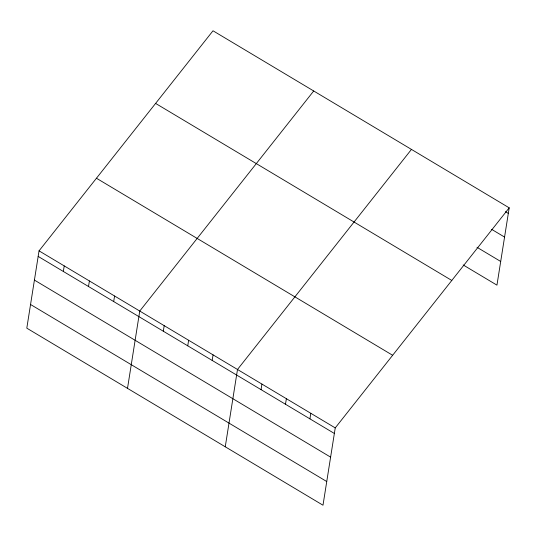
<?xml version="1.0" encoding="UTF-8"?>
<svg xmlns="http://www.w3.org/2000/svg" width="536" height="536" viewBox="0 0 536 536"><rect width="100%" height="100%" fill="white"/><g stroke="black" fill="none" stroke-linecap="round" stroke-linejoin="round"><path stroke-width="0.8" d="M39.048 250.855L26.8 328.166L322.994 505.214L335.241 427.902L509.2 207.834L213.006 30.787L39.048 250.855L335.241 427.902M63.342 271.457L64.219 265.903M88.52 286.512L89.398 280.951M113.692 301.56L114.577 295.999M127.508 388.365L139.755 311.048L313.707 90.979M163.306 331.215L164.19 325.654M187.747 345.82L188.625 340.26M212.182 360.427L213.06 354.872M225.254 446.79L237.495 369.478L411.454 149.41M261.052 389.638L261.93 384.084M285.487 404.245L286.371 398.69M309.922 418.851L310.806 413.296M509.2 207.834L496.952 285.145L463.178 264.958M505.448 211.673L508.322 213.395M491.633 229.341L504.57 237.073M476.986 247.29L500.704 261.468M155.594 103.408L451.794 280.455M96.453 178.233L392.647 355.281M38.163 256.409L334.364 433.463M34.411 280.087L330.612 457.141M30.552 304.488L326.746 481.536"/></g></svg>
